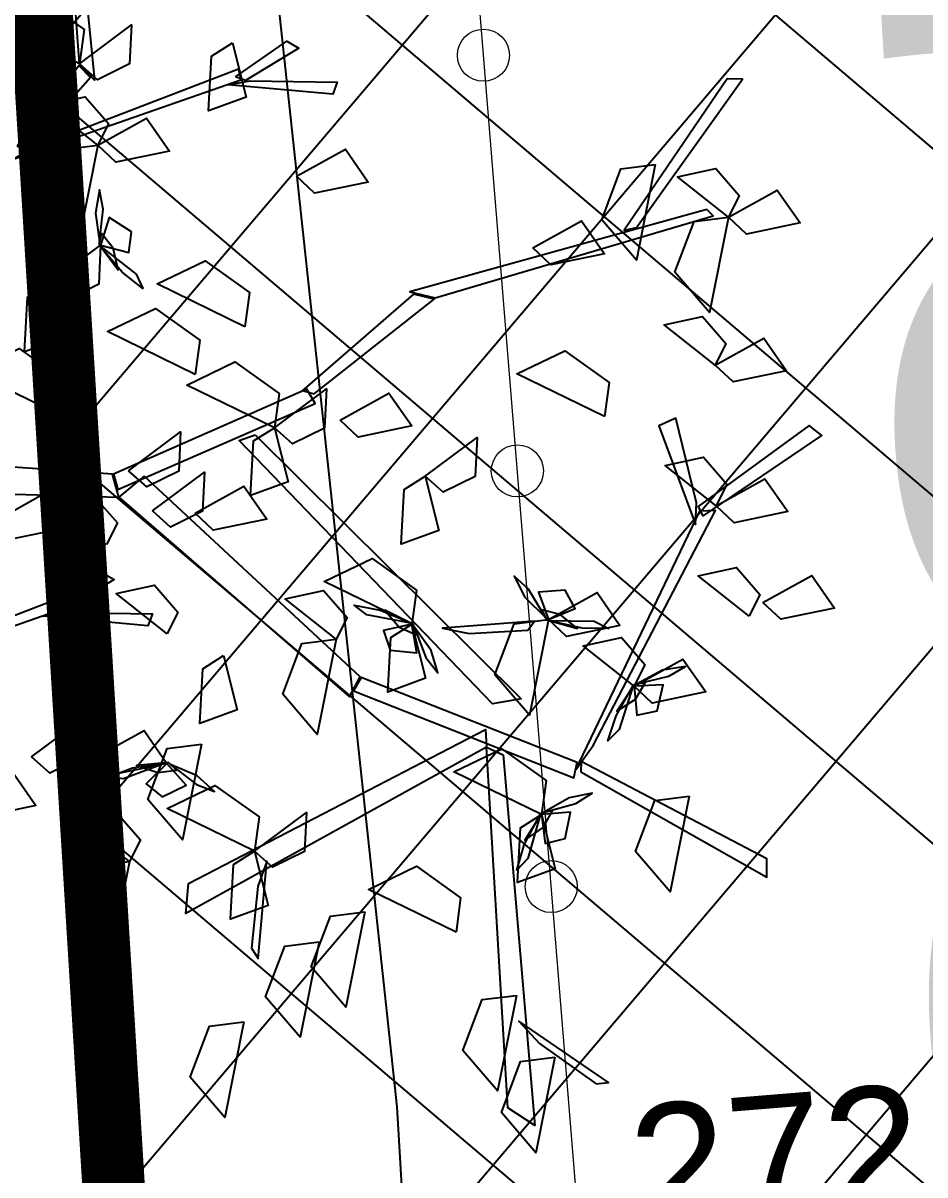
# Model space of a CAD drawing. Header units: metres. Extents: x 1851758 to 1852050, y 5187822 to 5188223.
# Drawn here: x 1851980.007 to 1851982.171, y 5187907.097 to 5187909.859 of the extents above; entities that cross this region are included whole.
import ezdxf
from ezdxf.enums import TextEntityAlignment as Align

# ---------------------------------------------------------------- set-up
doc = ezdxf.new("R2010")
doc.units = ezdxf.units.M
doc.header["$LTSCALE"] = 2.5
doc.header["$PDMODE"] = 35
doc.header["$PDSIZE"] = 0.03
doc.linetypes.add('L5', pattern=[1.15, 0.8, -0.175, 0, -0.175])
doc.layers.get('0').update_dxf_attribs({"linetype": 'CONTINUOUS', "lineweight": 30})
doc.layers.add('N', color=1, linetype='CONTINUOUS', plot=False)
doc.layers.add('PRO_PAR_CONT_DA', color=40, linetype='CONTINUOUS', plot=False)
for name, color, linetype, lineweight in [('PAR', 11, 'L5', 30), ('PAR_COT', 150, 'CONTINUOUS', 20), ('PRO_DEMOL_CLO_LEG', 7, 'CONTINUOUS', 15), ('PRO_DEMOL_P', 7, 'CONTINUOUS', 50), ('PRO_PAR_SURF', 157, 'CONTINUOUS', 20), ('VOI_NOM', 170, 'CONTINUOUS', 40), ('Z', 7, 'CONTINUOUS', 9)]:
    doc.layers.add(name, color=color, linetype=linetype, lineweight=lineweight)
for name, color, linetype in [('PFM_VRD ET 2D', 7, 'CONTINUOUS'), ('PRO_PAR_SER', 70, 'L5'), ('PRO_VOI_VEG', 81, 'CONTINUOUS')]:
    doc.layers.add(name, color=color, linetype=linetype)
doc.styles.add('_ECRITURE_GRAS', font='NEWSGOTB.TTF')
doc.styles.add('SIMPLEX', font='SIMPLEX.SHX', dxfattribs={"oblique": 27})
doc.styles.get("Standard").update_dxf_attribs({"font": 'arial.ttf'})

# ---------------------------------------------------------------- blocks, each defined once
blk = doc.blocks.new('TCPOINT')
blk.add_point((0, 0))
at = {"layer": 'N'}
blk.add_attdef('MAT', (0.2, 0.2), '', height=0.34, dxfattribs=at)
at = {"layer": 'Z', "style": 'SIMPLEX'}
blk.add_attdef('ALT', (0.2, -0.54), '', height=0.34, dxfattribs=at)
blk = doc.blocks.new('CLOLEG')
blk.add_circle((0, 0), 0.0625)
blk = doc.blocks.new('arbre4')
at = {"layer": 'PRO_VOI_VEG', "color": 42, "linetype": 'ByBlock', "lineweight": -2, "extrusion": (-0.798146, 0.353014, 0.488205), "flags": 128}
for points, elevation in [([(0.5368, 2.0471), (1.3252, 3.4928), (1.3547, 3.3958), (0.4631, 1.8628), (0.5368, 2.0471)], 2.2142), ([(0.4609, 6.004), (1.2494, 7.4496), (1.2789, 7.3526), (0.3872, 5.8196), (0.4609, 6.004)], 1.3369)]:
    blk.add_lwpolyline(points, close=True, dxfattribs=dict(at, elevation=elevation))
at = {"layer": 'PRO_VOI_VEG', "color": 42, "linetype": 'ByBlock', "lineweight": -2, "extrusion": (0.123326, 0.805569, 0.579526), "elevation": 0.4072, "flags": 128}
blk.add_lwpolyline([(0.1341, 0.9159), (0.0441, 3.1302), (-0.0637, 3.0582), (-0.0278, 0.9055), (0.1341, 0.9159)], close=True, dxfattribs=at)
at = {"layer": 'PRO_VOI_VEG', "linetype": 'ByBlock', "lineweight": -2, "extrusion": (0.843665, 0.223353, 0.488205), "flags": 128}
for points, elevation in [([(-0.1897, 5.444), (-0.4522, 5.3383), (-0.5081, 5.7145), (-0.2471, 5.6566), (-0.1897, 5.444)], 0.9998), ([(-0.7234, 2.0725), (-0.9859, 1.9667), (-1.0417, 2.3429), (-0.7808, 2.2851), (-0.7234, 2.0725)], 0.5168), ([(-0.8503, 6.2345), (-1.1128, 6.1287), (-1.1687, 6.5049), (-0.9077, 6.4471), (-0.8503, 6.2345)], 1.4414), ([(-1.7636, 4.4768), (-2.026, 4.3711), (-2.0819, 4.7473), (-1.8209, 4.6894), (-1.7636, 4.4768)], 3.6562), ([(-1.6663, 5.3669), (-1.9288, 5.2612), (-1.9846, 5.6374), (-1.7237, 5.5795), (-1.6663, 5.3669)], 2.0649), ([(-2.6258, 6.1114), (-2.8883, 6.0057), (-2.9441, 6.3819), (-2.6832, 6.324), (-2.6258, 6.1114)], 4.0724), ([(-2.4655, 5.2636), (-2.728, 5.1579), (-2.7838, 5.5341), (-2.5229, 5.4763), (-2.4655, 5.2636)], 2.2495), ([(-3.1219, 7.2801), (-3.3844, 7.1744), (-3.4402, 7.5506), (-3.1793, 7.4927), (-3.1219, 7.2801)], 1.9832), ([(-3.5987, 5.0186), (-3.8612, 4.9129), (-3.9171, 5.2891), (-3.6561, 5.2312), (-3.5987, 5.0186)], 2.6876), ([(-3.4152, 5.6727), (-3.6777, 5.567), (-3.7335, 5.9432), (-3.4726, 5.8853), (-3.4152, 5.6727)], 0.5909), ([(-4.0553, 5.725), (-4.3178, 5.6192), (-4.3737, 5.9954), (-4.1127, 5.9376), (-4.0553, 5.725)], 1.4249), ([(-4.2579, 6.596), (-4.5204, 6.4903), (-4.5763, 6.8665), (-4.3153, 6.8086), (-4.2579, 6.596)], 2.6498), ([(-4.537, 6.513), (-4.7995, 6.4072), (-4.8554, 6.7834), (-4.5944, 6.7256), (-4.537, 6.513)], 3.3545), ([(-4.1268, 5.5788), (-4.3893, 5.4731), (-4.4452, 5.8493), (-4.1842, 5.7914), (-4.1268, 5.5788)], 0.7589)]:
    blk.add_lwpolyline(points, close=True, dxfattribs=dict(at, elevation=elevation))
at = {"layer": 'PRO_VOI_VEG', "linetype": 'ByBlock', "lineweight": -2, "extrusion": (0.372929, 2.33265e-10, 0.92786), "elevation": 3.1369, "flags": 128}
blk.add_lwpolyline([(-1.1918, 1.1054), (-0.7838, 0.8607), (-1.0189, 0.7545), (-1.2229, 0.9299), (-1.1918, 1.1054)], close=True, dxfattribs=at)
at = {"layer": 'PRO_VOI_VEG', "linetype": 'ByBlock', "lineweight": -2, "extrusion": (-2.5163e-10, -0.654654, 0.755929), "elevation": 6.5073, "flags": 128}
blk.add_lwpolyline([(-1.4892, 4.3476), (-1.3162, 4.0051), (-1.503, 4.0296), (-1.5708, 4.238), (-1.4892, 4.3476)], close=True, dxfattribs=at)
at = {"layer": 'PRO_VOI_VEG', "linetype": 'ByBlock', "lineweight": -2, "extrusion": (0.372929, -8.74769e-10, 0.92786), "elevation": 7.8909, "flags": 128}
blk.add_lwpolyline([(-1.3806, 1.2122), (-0.9725, 0.9675), (-1.2076, 0.8613), (-1.4116, 1.0368), (-1.3806, 1.2122)], close=True, dxfattribs=at)
at = {"layer": 'PRO_VOI_VEG', "linetype": 'ByBlock', "lineweight": -2, "extrusion": (9.90247e-10, -0.872729, 0.488205), "elevation": 5.043, "flags": 128}
blk.add_lwpolyline([(0.7712, 6.6051), (0.5088, 6.4994), (0.4529, 6.8756), (0.7139, 6.8177), (0.7712, 6.6051)], close=True, dxfattribs=at)
at = {"layer": 'PRO_VOI_VEG', "color": 42, "linetype": 'ByBlock', "lineweight": -2, "extrusion": (-0.89221, -0.02421, 0.450971), "flags": 128}
for points, elevation in [([(1.1483, 3.2196), (1.5663, 3.1308), (1.5398, 3.0075), (1.044, 3.198), (1.1483, 3.2196)], 2.5642), ([(2.2374, 7.0329), (2.6553, 6.9441), (2.6289, 6.8208), (2.1331, 7.0114), (2.2374, 7.0329)], 1.7248)]:
    blk.add_lwpolyline(points, close=True, dxfattribs=dict(at, elevation=elevation))
at = {"layer": 'PRO_VOI_VEG', "color": 42, "linetype": 'ByBlock', "lineweight": -2, "extrusion": (-0.900289, 0.398191, 0.175849), "flags": 128}
for points, elevation in [([(1.3252, 3.9299), (1.4947, 5.3399), (1.561, 5.2748), (1.3768, 3.9299), (1.3252, 3.9299)], 0.9752), ([(1.2494, 7.3821), (1.4189, 8.7921), (1.4852, 8.727), (1.301, 7.3821), (1.2494, 7.3821)], -1.1483)]:
    blk.add_lwpolyline(points, close=True, dxfattribs=dict(at, elevation=elevation))
at = {"layer": 'PRO_VOI_VEG', "color": 42, "linetype": 'ByBlock', "lineweight": -2, "extrusion": (-0.888751, 0.393088, 0.235804), "elevation": -0.3147, "flags": 128}
blk.add_lwpolyline([(0.3872, 6.1157), (0.5272, 8.0824), (0.6009, 7.9435), (0.4314, 6.0409), (0.3872, 6.1157)], close=True, dxfattribs=at)
at = {"layer": 'PRO_VOI_VEG', "linetype": 'ByBlock', "lineweight": -2, "extrusion": (-0.095442, 0.360509, 0.92786), "flags": 128}
for points, elevation in [([(2.3097, 3.6916), (2.7178, 3.4468), (2.4827, 3.3406), (2.2787, 3.5161), (2.3097, 3.6916)], 6.8952), ([(-1.0053, 3.759), (-0.5972, 3.5143), (-0.8323, 3.4081), (-1.0363, 3.5836), (-1.0053, 3.759)], 4.6237), ([(1.8811, 4.0209), (2.2892, 3.7762), (2.0541, 3.67), (1.8501, 3.8455), (1.8811, 4.0209)], 6.3717), ([(3.2103, 3.6444), (3.6184, 3.3997), (3.3833, 3.2935), (3.1793, 3.469), (3.2103, 3.6444)], 6.0132), ([(2.956, 4.2829), (3.3641, 4.0382), (3.129, 3.932), (2.9249, 4.1074), (2.956, 4.2829)], 6.3648), ([(1.6, 4.094), (2.0081, 3.8493), (1.773, 3.7431), (1.569, 3.9185), (1.6, 4.094)], 4.489), ([(2.8862, 3.6731), (3.2943, 3.4284), (3.0592, 3.3222), (2.8552, 3.4976), (2.8862, 3.6731)], 4.1703), ([(3.4912, 4.3702), (3.8993, 4.1255), (3.6642, 4.0193), (3.4601, 4.1948), (3.4912, 4.3702)], 4.378), ([(3.8302, 4.4487), (4.2382, 4.204), (4.0032, 4.0978), (3.7991, 4.2733), (3.8302, 4.4487)], 4.3465), ([(1.8234, 4.4791), (2.2315, 4.2344), (1.9964, 4.1282), (1.7923, 4.3036), (1.8234, 4.4791)], 2.7729), ([(2.837, 5.3739), (3.245, 5.1292), (3.01, 5.023), (2.8059, 5.1984), (2.837, 5.3739)], 3.9746), ([(-0.0958, 6.0943), (0.3123, 5.8496), (0.0772, 5.7434), (-0.1268, 5.9188), (-0.0958, 6.0943)], 3.6851), ([(0.252, 6.3324), (0.6601, 6.0877), (0.425, 5.9815), (0.221, 6.1569), (0.252, 6.3324)], 3.5894)]:
    blk.add_lwpolyline(points, close=True, dxfattribs=dict(at, elevation=elevation))
at = {"layer": 'PRO_VOI_VEG', "linetype": 'ByBlock', "lineweight": -2, "extrusion": (0.632852, 0.167542, 0.755929), "flags": 128}
for points, elevation in [([(-1.2153, 6.1317), (-1.0423, 5.7892), (-1.2291, 5.8137), (-1.2969, 6.0221), (-1.2153, 6.1317)], 5.812), ([(-0.8538, 5.1759), (-0.6808, 4.8334), (-0.8676, 4.8579), (-0.9354, 5.0663), (-0.8538, 5.1759)], 2.4484), ([(-1.7636, 2.9664), (-1.5906, 2.6238), (-1.7773, 2.6484), (-1.8451, 2.8568), (-1.7636, 2.9664)], 4.9608), ([(-1.3605, 2.6479), (-1.1875, 2.3054), (-1.3742, 2.3299), (-1.442, 2.5383), (-1.3605, 2.6479)], 1.0322), ([(-2.1246, 6.0027), (-1.9516, 5.6602), (-2.1383, 5.6847), (-2.2061, 5.8931), (-2.1246, 6.0027)], 4.4873), ([(-3.4152, 5.7263), (-3.2422, 5.3838), (-3.4289, 5.4083), (-3.4967, 5.6167), (-3.4152, 5.7263)], 3.1695), ([(-4.0553, 4.899), (-3.8824, 4.5565), (-4.0691, 4.5811), (-4.1369, 4.7894), (-4.0553, 4.899)], 3.2871), ([(-4.2579, 4.4124), (-4.0849, 4.0699), (-4.2716, 4.0944), (-4.3394, 4.3028), (-4.2579, 4.4124)], 3.7085), ([(-4.0434, 7.2457), (-3.8704, 6.9032), (-4.0572, 6.9277), (-4.125, 7.1361), (-4.0434, 7.2457)], 5.1543), ([(-4.537, 4.9837), (-4.364, 4.6412), (-4.5507, 4.6658), (-4.6185, 4.8741), (-4.537, 4.9837)], 5.3697)]:
    blk.add_lwpolyline(points, close=True, dxfattribs=dict(at, elevation=elevation))
at = {"layer": 'PRO_VOI_VEG', "linetype": 'ByBlock', "lineweight": -2, "extrusion": (4.78427e-09, -0.654654, 0.755929), "elevation": 6.6466, "flags": 128}
blk.add_lwpolyline([(0.7712, 4.1997), (0.9442, 3.8572), (0.7575, 3.8818), (0.6897, 4.0901), (0.7712, 4.1997)], close=True, dxfattribs=at)
at = {"layer": 'PRO_VOI_VEG', "color": 6, "linetype": 'ByBlock', "lineweight": -2, "extrusion": (-0.960342, -0.224855, 0.164872), "elevation": 2.9071, "flags": 128}
blk.add_lwpolyline([(1.2254, 5.9975), (1.0034, 5.8906), (0.9329, 6.0699), (1.0588, 6.124), (1.2254, 5.9975)], close=True, dxfattribs=at)
at = {"layer": 'PRO_VOI_VEG', "color": 42, "linetype": 'ByBlock', "lineweight": -2, "extrusion": (-0.853501, 0.377497, 0.359211), "elevation": 0.7196, "flags": 128}
blk.add_lwpolyline([(0.5272, 8.0527), (0.1072, 10.5556), (0.1514, 10.5556), (0.623, 7.9194), (0.5272, 8.0527)], close=True, dxfattribs=at)
at = {"layer": 'PRO_VOI_VEG', "linetype": 'ByBlock', "lineweight": -2, "extrusion": (-4.92672e-09, -0.654654, 0.755929), "elevation": 6.7802, "flags": 128}
blk.add_lwpolyline([(1.818, 4.0455), (1.991, 3.703), (1.8042, 3.7275), (1.7365, 3.9359), (1.818, 4.0455)], close=True, dxfattribs=at)
at = {"layer": 'PRO_VOI_VEG', "color": 6, "linetype": 'ByBlock', "lineweight": -2, "extrusion": (0.691544, -0.703267, 0.164872), "elevation": 2.9047, "flags": 128}
blk.add_lwpolyline([(-0.3312, 7.1829), (-0.5532, 7.076), (-0.6237, 7.2553), (-0.4979, 7.3094), (-0.3312, 7.1829)], close=True, dxfattribs=at)
at = {"layer": 'PRO_VOI_VEG', "color": 6, "linetype": 'ByBlock', "lineweight": -2, "extrusion": (-0.401921, 0.908201, 0.116747), "elevation": -0.7955, "flags": 128}
blk.add_lwpolyline([(-0.2899, 7.7088), (-0.1384, 7.9343), (-0.2419, 8.1488), (-0.3306, 7.9948), (-0.2899, 7.7088)], close=True, dxfattribs=at)
at = {"layer": 'PRO_VOI_VEG', "color": 6, "linetype": 'ByBlock', "lineweight": -2, "extrusion": (0.353183, -0.798071, 0.488205), "elevation": 5.1648, "flags": 128}
blk.add_lwpolyline([(0.2825, 5.7613), (0.1901, 5.5471), (0.2715, 5.4303), (0.3824, 5.5617), (0.2825, 5.7613)], close=True, dxfattribs=at)
at = {"layer": 'PRO_VOI_VEG', "color": 6, "linetype": 'ByBlock', "lineweight": -2, "extrusion": (-0.120391, -0.981089, 0.151559), "elevation": 2.4311, "flags": 128}
blk.add_lwpolyline([(1.1285, 7.2535), (1.2856, 7.2074), (1.376, 7.3632), (1.264, 7.4458), (1.1285, 7.2535)], close=True, dxfattribs=at)
at = {"layer": 'PRO_VOI_VEG', "color": 6, "linetype": 'ByBlock', "lineweight": -2, "extrusion": (0.984735, -0.129102, 0.116747), "elevation": -0.5707, "flags": 128}
blk.add_lwpolyline([(-1.8163, 6.5056), (-1.6647, 6.731), (-1.7683, 6.9455), (-1.857, 6.7915), (-1.8163, 6.5056)], close=True, dxfattribs=at)
at = {"layer": 'PRO_VOI_VEG', "color": 42, "linetype": 'ByBlock', "lineweight": -2, "extrusion": (0.715812, 0.230111, 0.659289), "elevation": 1.31, "flags": 128}
blk.add_lwpolyline([(-1.3064, 2.5579), (-1.9997, 4.5127), (-2.081, 4.4029), (-1.4555, 2.4808), (-1.3064, 2.5579)], close=True, dxfattribs=at)
at = {"layer": 'PRO_VOI_VEG', "color": 42, "linetype": 'ByBlock', "lineweight": -2, "extrusion": (0.117148, 0.690201, 0.714072), "elevation": 0.9423, "flags": 128}
for points in [[(-0.0158, 2.9868), (-0.5345, 4.2377), (-0.5974, 4.1723), (-0.0875, 2.9468), (-0.0158, 2.9868)], [(-0.3516, 3.8619), (0.7588, 5.8409), (0.7985, 5.6534), (-0.3165, 3.7606), (-0.3516, 3.8619)]]:
    blk.add_lwpolyline(points, close=True, dxfattribs=at)
at = {"layer": 'PRO_VOI_VEG', "linetype": 'ByBlock', "lineweight": -2, "extrusion": (0.372929, -1.31215e-09, 0.92786), "flags": 128}
for points, elevation in [([(-1.8552, 2.7885), (-1.4471, 2.5438), (-1.6822, 2.4376), (-1.8862, 2.6131), (-1.8552, 2.7885)], 7.7453), ([(-2.0174, 3.74), (-1.6094, 3.4953), (-1.8444, 3.3891), (-2.0485, 3.5645), (-2.0174, 3.74)], 3.9482)]:
    blk.add_lwpolyline(points, close=True, dxfattribs=dict(at, elevation=elevation))
at = {"layer": 'PRO_VOI_VEG', "color": 6, "linetype": 'ByBlock', "lineweight": -2, "extrusion": (-0.865324, 0.113447, 0.488205), "elevation": 4.2767, "flags": 128}
blk.add_lwpolyline([(1.8089, 4.9189), (1.7165, 4.7047), (1.7978, 4.5879), (1.9088, 4.7193), (1.8089, 4.9189)], close=True, dxfattribs=at)
at = {"layer": 'PRO_VOI_VEG', "linetype": 'ByBlock', "lineweight": -2, "extrusion": (-2.51659e-10, -0.654654, 0.755929), "elevation": 4.1288, "flags": 128}
blk.add_lwpolyline([(-0.1438, 1.5758), (0.0292, 1.2333), (-0.1576, 1.2578), (-0.2253, 1.4662), (-0.1438, 1.5758)], close=True, dxfattribs=at)
at = {"layer": 'PRO_VOI_VEG', "color": 6, "linetype": 'ByBlock', "lineweight": -2, "extrusion": (-0.77532, 0.613114, 0.151559), "elevation": 1.1712, "flags": 128}
blk.add_lwpolyline([(2.252, 6.2642), (2.4091, 6.2181), (2.4995, 6.3739), (2.3875, 6.4566), (2.252, 6.2642)], close=True, dxfattribs=at)
at = {"layer": 'PRO_VOI_VEG', "linetype": 'ByBlock', "lineweight": -2, "extrusion": (1.09031e-10, -0.654654, 0.755929), "elevation": 6.9341, "flags": 128}
blk.add_lwpolyline([(-0.342, 3.8678), (-0.169, 3.5253), (-0.3558, 3.5498), (-0.4236, 3.7582), (-0.342, 3.8678)], close=True, dxfattribs=at)
at = {"layer": 'PRO_VOI_VEG', "color": 42, "linetype": 'ByBlock', "lineweight": -2, "extrusion": (0.467607, -0.569947, 0.67565), "elevation": 4.1436, "flags": 128}
blk.add_lwpolyline([(-3.2067, 2.3733), (-2.8223, 4.7475), (-2.7247, 4.5887), (-3.1414, 2.2936), (-3.2067, 2.3733)], close=True, dxfattribs=at)
at = {"layer": 'PRO_VOI_VEG', "linetype": 'ByBlock', "lineweight": -2, "extrusion": (0.372929, 1.77868e-09, 0.92786), "elevation": 3.2759, "flags": 128}
blk.add_lwpolyline([(-2.1056, 0.7597), (-1.6975, 0.515), (-1.9326, 0.4088), (-2.1366, 0.5843), (-2.1056, 0.7597)], close=True, dxfattribs=at)
at = {"layer": 'PRO_VOI_VEG', "linetype": 'ByBlock', "lineweight": -2, "extrusion": (9.9025e-10, -0.872729, 0.488205), "flags": 128}
for points, elevation in [([(-1.0531, 2.6869), (-1.3155, 2.5812), (-1.3714, 2.9574), (-1.1104, 2.8995), (-1.0531, 2.6869)], 3.7029), ([(0.0247, 2.5397), (-0.2377, 2.434), (-0.2936, 2.8102), (-0.0327, 2.7523), (0.0247, 2.5397)], 3.9661)]:
    blk.add_lwpolyline(points, close=True, dxfattribs=dict(at, elevation=elevation))
at = {"layer": 'PRO_VOI_VEG', "linetype": 'ByBlock', "lineweight": -2, "extrusion": (0.372929, 2.33267e-10, 0.92786), "elevation": 4.7025, "flags": 128}
blk.add_lwpolyline([(-2.2215, 1.8634), (-1.8134, 1.6187), (-2.0485, 1.5125), (-2.2525, 1.6879), (-2.2215, 1.8634)], close=True, dxfattribs=at)
at = {"layer": 'PRO_VOI_VEG', "linetype": 'ByBlock', "lineweight": -2, "extrusion": (-3.21725e-09, -0.872729, 0.488205), "flags": 128}
for points, elevation in [([(-1.9978, 3.4295), (-2.2603, 3.3238), (-2.3161, 3.7), (-2.0552, 3.6421), (-1.9978, 3.4295)], 4.2301), ([(-0.951, 2.6381), (-1.2135, 2.5324), (-1.2694, 2.9086), (-1.0084, 2.8507), (-0.951, 2.6381)], 4.7174)]:
    blk.add_lwpolyline(points, close=True, dxfattribs=dict(at, elevation=elevation))
at = {"layer": 'PRO_VOI_VEG', "color": 42, "linetype": 'ByBlock', "lineweight": -2, "extrusion": (0.64699, -0.584454, 0.489712), "elevation": 2.7052, "flags": 128}
blk.add_lwpolyline([(-2.9553, 5.3285), (-3.1179, 5.8389), (-3.1744, 5.874), (-2.9114, 5.0814), (-2.9553, 5.3285)], close=True, dxfattribs=at)
at = {"layer": 'PRO_VOI_VEG', "linetype": 'ByBlock', "lineweight": -2, "extrusion": (9.90251e-10, -0.872729, 0.488205), "flags": 128}
for points, elevation in [([(1.8787, 4.4069), (1.6162, 4.3012), (1.5604, 4.6774), (1.8213, 4.6196), (1.8787, 4.4069)], 4.8938), ([(-0.2458, 3.7736), (-0.5083, 3.6679), (-0.5642, 4.0441), (-0.3032, 3.9862), (-0.2458, 3.7736)], 5.4695)]:
    blk.add_lwpolyline(points, close=True, dxfattribs=dict(at, elevation=elevation))
at = {"layer": 'PRO_VOI_VEG', "linetype": 'ByBlock', "lineweight": -2, "extrusion": (-2.51652e-10, -0.654654, 0.755929), "elevation": 5.8288, "flags": 128}
blk.add_lwpolyline([(-1.9978, 2.3791), (-1.8248, 2.0365), (-2.0115, 2.0611), (-2.0793, 2.2695), (-1.9978, 2.3791)], close=True, dxfattribs=at)
at = {"layer": 'PRO_VOI_VEG', "linetype": 'ByBlock', "lineweight": -2, "extrusion": (-4.92671e-09, -0.654654, 0.755929), "flags": 128}
for points, elevation in [([(0.0247, 2.5212), (0.1977, 2.1787), (0.011, 2.2032), (-0.0568, 2.4116), (0.0247, 2.5212)], 6.3046), ([(-0.2458, 0.7992), (-0.0728, 0.4567), (-0.2596, 0.4813), (-0.3274, 0.6896), (-0.2458, 0.7992)], 5.4003)]:
    blk.add_lwpolyline(points, close=True, dxfattribs=dict(at, elevation=elevation))
at = {"layer": 'PRO_VOI_VEG', "color": 42, "linetype": 'ByBlock', "lineweight": -2, "extrusion": (-0.708702, 0.594292, 0.380209), "elevation": -0.1795, "flags": 128}
blk.add_lwpolyline([(1.7418, 4.0115), (1.9291, 5.8754), (1.8347, 5.7712), (1.6866, 3.9569), (1.7418, 4.0115)], close=True, dxfattribs=at)
at = {"layer": 'PRO_VOI_VEG', "linetype": 'ByBlock', "lineweight": -2, "extrusion": (0.372929, 1.77869e-09, 0.92786), "elevation": 3.9185, "flags": 128}
blk.add_lwpolyline([(-2.8291, 2.5999), (-2.4211, 2.3552), (-2.6561, 2.249), (-2.8602, 2.4245), (-2.8291, 2.5999)], close=True, dxfattribs=at)
at = {"layer": 'PRO_VOI_VEG', "color": 42, "linetype": 'ByBlock', "lineweight": -2, "extrusion": (0.61949, 0.103981, 0.778087), "elevation": 2.2461, "flags": 128}
for points in [[(-2.2906, 3.9436), (-3.2312, 4.7621), (-3.2626, 4.6739), (-2.3395, 3.8728), (-2.2906, 3.9436)], [(-2.9243, 4.5299), (-2.6846, 6.8004), (-2.5776, 6.6586), (-2.8544, 4.4601), (-2.9243, 4.5299)]]:
    blk.add_lwpolyline(points, close=True, dxfattribs=at)
at = {"layer": 'PRO_VOI_VEG', "linetype": 'ByBlock', "lineweight": -2, "extrusion": (0.372929, 2.33268e-10, 0.92786), "elevation": 2.9444, "flags": 128}
blk.add_lwpolyline([(-2.9622, 3.8098), (-2.5541, 3.565), (-2.7892, 3.4588), (-2.9932, 3.6343), (-2.9622, 3.8098)], close=True, dxfattribs=at)
at = {"layer": 'PRO_VOI_VEG', "color": 6, "linetype": 'ByBlock', "lineweight": -2, "extrusion": (-0.937099, 0.307673, 0.164872), "elevation": 0.7776, "flags": 128}
blk.add_lwpolyline([(2.9866, 4.5535), (2.7646, 4.4466), (2.6941, 4.6259), (2.82, 4.6801), (2.9866, 4.5535)], close=True, dxfattribs=at)
at = {"layer": 'PRO_VOI_VEG', "color": 6, "linetype": 'ByBlock', "lineweight": -2, "extrusion": (-0.67993, 0.547131, 0.488205), "elevation": 1.3471, "flags": 128}
blk.add_lwpolyline([(2.8004, 4.5235), (2.7079, 4.3093), (2.7893, 4.1925), (2.9002, 4.3239), (2.8004, 4.5235)], close=True, dxfattribs=at)
at = {"layer": 'PRO_VOI_VEG', "color": 6, "linetype": 'ByBlock', "lineweight": -2, "extrusion": (0.773757, -0.622632, 0.116747), "elevation": 1.5696, "flags": 128}
blk.add_lwpolyline([(-2.8077, 4.4665), (-2.6562, 4.6919), (-2.7597, 4.9064), (-2.8484, 4.7524), (-2.8077, 4.4665)], close=True, dxfattribs=at)
at = {"layer": 'PRO_VOI_VEG', "color": 6, "linetype": 'ByBlock', "lineweight": -2, "extrusion": (-0.343079, 0.926999, 0.151559), "elevation": -1.6061, "flags": 128}
blk.add_lwpolyline([(1.8903, 4.894), (2.0475, 4.8479), (2.1378, 5.0037), (2.0259, 5.0864), (1.8903, 4.894)], close=True, dxfattribs=at)
at = {"layer": 'PRO_VOI_VEG', "color": 42, "linetype": 'ByBlock', "lineweight": -2, "extrusion": (-0.69055, 0.517001, 0.505816), "elevation": 0.7271, "flags": 128}
for points in [[(2.0587, 5.7834), (2.9491, 7.8955), (2.9065, 7.9111), (1.9406, 5.6968), (2.0587, 5.7834)], [(2.6735, 7.3969), (2.7007, 9.1258), (2.6383, 9.0488), (2.6323, 7.3121), (2.6735, 7.3969)]]:
    blk.add_lwpolyline(points, close=True, dxfattribs=at)
at = {"layer": 'PRO_VOI_VEG', "color": 42, "linetype": 'ByBlock', "lineweight": -2, "extrusion": (0.124848, 0.849428, 0.512724), "elevation": -0.4391, "flags": 128}
blk.add_lwpolyline([(0.5482, 5.5351), (0.5064, 6.0797), (0.4602, 6.1345), (0.5351, 5.2847), (0.5482, 5.5351)], close=True, dxfattribs=at)
at = {"layer": 'PRO_VOI_VEG', "linetype": 'ByBlock', "lineweight": -2, "extrusion": (0.372929, 1.77872e-09, 0.92786), "elevation": 5.0784, "flags": 128}
blk.add_lwpolyline([(-3.4013, 4.0843), (-2.9932, 3.8396), (-3.2283, 3.7334), (-3.4323, 3.9089), (-3.4013, 4.0843)], close=True, dxfattribs=at)
at = {"layer": 'PRO_VOI_VEG', "color": 42, "linetype": 'ByBlock', "lineweight": -2, "extrusion": (0.750363, 0.284537, 0.596652), "elevation": 0.241, "flags": 128}
blk.add_lwpolyline([(-2.0561, 6.994), (-2.2266, 7.4737), (-2.2837, 7.5056), (-2.0083, 6.7608), (-2.0561, 6.994)], close=True, dxfattribs=at)
at = {"layer": 'PRO_VOI_VEG', "linetype": 'ByBlock', "lineweight": -2, "extrusion": (9.90252e-10, -0.872729, 0.488205), "elevation": 5.2168, "flags": 128}
blk.add_lwpolyline([(-1.8958, 2.3588), (-2.1583, 2.2531), (-2.2141, 2.6293), (-1.9532, 2.5714), (-1.8958, 2.3588)], close=True, dxfattribs=at)
at = {"layer": 'PRO_VOI_VEG', "color": 6, "linetype": 'ByBlock', "lineweight": -2, "extrusion": (-0.395699, -0.90346, 0.164872), "elevation": 4.5799, "flags": 128}
blk.add_lwpolyline([(-0.37, 3.9179), (-0.592, 3.811), (-0.6625, 3.9903), (-0.5366, 4.0445), (-0.37, 3.9179)], close=True, dxfattribs=at)
at = {"layer": 'PRO_VOI_VEG', "color": 6, "linetype": 'ByBlock', "lineweight": -2, "extrusion": (0.693632, 0.710806, 0.116747), "elevation": -3.1887, "flags": 128}
blk.add_lwpolyline([(-1.0261, 5.0258), (-0.8745, 5.2513), (-0.978, 5.4657), (-1.0667, 5.3117), (-1.0261, 5.0258)], close=True, dxfattribs=at)
at = {"layer": 'PRO_VOI_VEG', "color": 6, "linetype": 'ByBlock', "lineweight": -2, "extrusion": (0.497589, -0.85407, 0.151559), "elevation": 3.5984, "flags": 128}
blk.add_lwpolyline([(-2.5704, 6.8441), (-2.4133, 6.798), (-2.3229, 6.9538), (-2.4349, 7.0364), (-2.5704, 6.8441)], close=True, dxfattribs=at)
at = {"layer": 'PRO_VOI_VEG', "color": 6, "linetype": 'ByBlock', "lineweight": -2, "extrusion": (-0.609521, -0.624612, 0.488205), "elevation": 5.5284, "flags": 128}
blk.add_lwpolyline([(1.0187, 2.1845), (0.9263, 1.9703), (1.0076, 1.8535), (1.1185, 1.9849), (1.0187, 2.1845)], close=True, dxfattribs=at)
at = {"layer": 'PRO_VOI_VEG', "color": 6, "linetype": 'ByBlock', "lineweight": -2, "extrusion": (-0.955509, -0.253047, 0.151559), "elevation": 3.3624, "flags": 128}
blk.add_lwpolyline([(2.8191, 4.1322), (2.9762, 4.0861), (3.0665, 4.2419), (2.9546, 4.3245), (2.8191, 4.1322)], close=True, dxfattribs=at)
at = {"layer": 'PRO_VOI_VEG', "linetype": 'ByBlock', "lineweight": -2, "extrusion": (0.372929, -1.31216e-09, 0.92786), "elevation": 5.7831, "flags": 128}
blk.add_lwpolyline([(-3.8049, 2.3312), (-3.3969, 2.0864), (-3.6319, 1.9802), (-3.836, 2.1557), (-3.8049, 2.3312)], close=True, dxfattribs=at)
at = {"layer": 'PRO_VOI_VEG', "color": 6, "linetype": 'ByBlock', "lineweight": -2, "extrusion": (-0.869419, 0.480084, 0.116747), "elevation": 0.026, "flags": 128}
blk.add_lwpolyline([(3.5089, 7.3829), (3.6604, 7.6084), (3.5569, 7.8228), (3.4682, 7.6689), (3.5089, 7.3829)], close=True, dxfattribs=at)
at = {"layer": 'PRO_VOI_VEG', "color": 6, "linetype": 'ByBlock', "lineweight": -2, "extrusion": (0.763992, -0.421868, 0.488205), "elevation": 4.3083, "flags": 128}
blk.add_lwpolyline([(-3.5163, 5.9794), (-3.6087, 5.7653), (-3.5273, 5.6484), (-3.4164, 5.7799), (-3.5163, 5.9794)], close=True, dxfattribs=at)
at = {"layer": 'PRO_VOI_VEG', "color": 6, "linetype": 'ByBlock', "lineweight": -2, "extrusion": (0.976083, -0.141702, 0.164872), "elevation": 0.7578, "flags": 128}
blk.add_lwpolyline([(-3.5849, 7.3108), (-3.8069, 7.2039), (-3.8774, 7.3832), (-3.7515, 7.4374), (-3.5849, 7.3108)], close=True, dxfattribs=at)
at = {"layer": 'PRO_VOI_VEG', "color": 42, "linetype": 'ByBlock', "lineweight": -2, "extrusion": (-0.337138, 0.359844, 0.869971), "elevation": 3.3126, "flags": 128}
blk.add_lwpolyline([(3.6593, 3.7129), (3.3029, 5.115), (3.2496, 5.0518), (3.6795, 3.5442), (3.6593, 3.7129)], close=True, dxfattribs=at)
at = {"layer": 'PRO_VOI_VEG', "color": 42, "linetype": 'ByBlock', "lineweight": -2, "extrusion": (0.777245, 0.333464, 0.533566), "elevation": -0.0008, "flags": 128}
blk.add_lwpolyline([(-2.6382, 5.5886), (-3.2152, 7.1795), (-3.2534, 7.0318), (-2.663, 5.5072), (-2.6382, 5.5886)], close=True, dxfattribs=at)
at = {"layer": 'PRO_VOI_VEG', "color": 6, "linetype": 'ByBlock', "lineweight": -2, "extrusion": (-0.424212, -0.890428, 0.164872), "elevation": 4.868, "flags": 128}
blk.add_lwpolyline([(0.4922, 4.5123), (0.2702, 4.4054), (0.1997, 4.5847), (0.3256, 4.6389), (0.4922, 4.5123)], close=True, dxfattribs=at)
at = {"layer": 'PRO_VOI_VEG', "color": 6, "linetype": 'ByBlock', "lineweight": -2, "extrusion": (0.715872, 0.688402, 0.116747), "elevation": -2.9858, "flags": 128}
blk.add_lwpolyline([(-1.8985, 5.6401), (-1.7469, 5.8656), (-1.8505, 6.08), (-1.9392, 5.9261), (-1.8985, 5.6401)], close=True, dxfattribs=at)
at = {"layer": 'PRO_VOI_VEG', "color": 6, "linetype": 'ByBlock', "lineweight": -2, "extrusion": (-0.629064, -0.604925, 0.488205), "elevation": 5.7246, "flags": 128}
blk.add_lwpolyline([(1.8911, 2.801), (1.7987, 2.5868), (1.88, 2.47), (1.991, 2.6014), (1.8911, 2.801)], close=True, dxfattribs=at)
at = {"layer": 'PRO_VOI_VEG', "color": 6, "linetype": 'ByBlock', "lineweight": -2, "extrusion": (-0.963068, -0.222551, 0.151559), "elevation": 2.9058, "flags": 128}
blk.add_lwpolyline([(3.5014, 4.8434), (3.6585, 4.7973), (3.7488, 4.9531), (3.6369, 5.0358), (3.5014, 4.8434)], close=True, dxfattribs=at)
at = {"layer": 'PRO_VOI_VEG', "color": 42, "linetype": 'ByBlock', "lineweight": -2, "extrusion": (0.11427, 0.52295, 0.844669), "elevation": 2.2674, "flags": 128}
blk.add_lwpolyline([(-0.4699, 6.4342), (-0.8545, 6.2418), (-0.8043, 6.1529), (-0.3651, 6.448), (-0.4699, 6.4342)], close=True, dxfattribs=at)
at = {"layer": 'PRO_VOI_VEG', "color": 42, "linetype": 'ByBlock', "lineweight": -2, "extrusion": (-0.429529, 0.712039, 0.555433), "elevation": 0.1677, "flags": 128}
blk.add_lwpolyline([(2.6312, 6.333), (2.6314, 7.5727), (2.5584, 7.5319), (2.5804, 6.3444), (2.6312, 6.333)], close=True, dxfattribs=at)

msp = doc.modelspace()

# ---------------------------------------------------------------- hatches: boundary and pattern name
at = {"layer": 'PRO_PAR_SER', "linetype": 'Continuous'}
h = msp.add_hatch(dxfattribs=at)
h.set_pattern_fill('ANSI37', color=5, scale=0.2)
h.set_pattern_definition([(49.6408, (1851854.909, 5187836.0582), (-0.4838697, 0.4112117), []), (139.6408, (1851854.909, 5187836.0582), (-0.4112117, -0.4838697), [])])
h.paths.add_polyline_path([(1851981.4866, 5187886.528), (1851987.4718, 5187886.9522), (1851983.7862, 5187946.9343), (1851977.7933, 5187946.6346)])

# ---------------------------------------------------------------- linework, layer by layer
at = {"layer": 'PAR', "flags": 128}
msp.add_lwpolyline([(1851981.4866, 5187886.528), (1851975.7811, 5187979.3829), (1851972.1349, 5187987.4578), (1851919.2761, 5188019.8607), (1851841.4458, 5188067.5715), (1851807.8975, 5188088.1369), (1851811.0333, 5188093.2522), (1851981.2055, 5187988.9351), (1851987.4718, 5187886.9522)], dxfattribs=at)
at = {"layer": 'PAR_COT', "color": 1, "const_width": 0.15, "flags": 128}
msp.add_lwpolyline([(1851863.5824, 5187878.1707), (1851863.4796, 5187879.0507), (1851857.7746, 5187927.8624), (1851856.5917, 5187937.9836), (1851927.7207, 5187943.0606), (1851977.7933, 5187946.6346), (1851981.3715, 5187888.4018)], dxfattribs=at)
at = {"layer": 'PFM_VRD ET 2D', "flags": 128}
msp.add_lwpolyline([(1851981.5443, 5187893.2422), (1851981.368, 5187898.2044), (1851981.3313, 5187902.9189), (1851981.3233, 5187903.0532), (1851980.9327, 5187906.7882), (1851980.905, 5187907.2603), (1851980.5338, 5187910.7104), (1851980.4895, 5187910.7078), (1851980.066, 5187919.6991)], dxfattribs=at)
at = {"layer": 'PRO_DEMOL_CLO_LEG', "flags": 128}
msp.add_lwpolyline([(1851981.412, 5187903.0729), (1851981.3391, 5187906.994), (1851980.292, 5187919.8243), (1851978.6445, 5187934.8561), (1851977.9995, 5187940.6224)], dxfattribs=at)
at = {"layer": 'PRO_PAR_CONT_DA', "flags": 128}
msp.add_lwpolyline([(1851863.4796, 5187879.0507), (1851981.3715, 5187888.4018), (1851977.7933, 5187946.6346), (1851927.7207, 5187943.0606)], dxfattribs=at)
at = {"layer": 'PRO_PAR_SER', "color": 5, "flags": 128}
msp.add_lwpolyline([(1851981.4866, 5187886.528), (1851987.4718, 5187886.9522), (1851983.7862, 5187946.9343), (1851977.7933, 5187946.6346)], close=True, dxfattribs=at)
at = {"layer": 'PRO_PAR_SURF', "flags": 128}
for points in [[(1851977.7933, 5187946.6346), (1851981.4866, 5187886.528), (1851863.5824, 5187878.1707), (1851856.5917, 5187937.9836), (1851927.7207, 5187943.0606)], [(1851979.4592, 5187919.5236), (1851978.1813, 5187918.0657), (1851896.9596, 5187912.2309), (1851896.7804, 5187914.7245), (1851884.8113, 5187913.8647), (1851885.6711, 5187901.8955), (1851897.6403, 5187902.7554), (1851899.2249, 5187880.6971), (1851981.4866, 5187886.528)]]:
    msp.add_lwpolyline(points, close=True, dxfattribs=at)

# ---------------------------------------------------------------- block references
at = {"layer": 'PRO_DEMOL_CLO_LEG', "rotation": 94.66554147100938}
for p in [(1851981.1115, 5187909.7818), (1851981.1929, 5187908.7851), (1851981.2742, 5187907.7884)]:
    msp.add_blockref('CLOLEG', p, dxfattribs=at)
at = {"layer": 'PRO_DEMOL_P'}
ref = msp.add_blockref('TCPOINT', (1851981.3391, 5187906.994, 296.27), dxfattribs=dict(at, rotation=301.9002445867005))
ref.add_attrib('MAT', '272', (1851981.4768, 5187906.9619, 296.27), dxfattribs={"layer": 'N', "height": 0.3, "rotation": 4.6408})
ref.add_attrib('ALT', '296.27', dxfattribs={"layer": 'Z', "height": 0.3, "rotation": 271.0655, "style": 'SIMPLEX'}).set_placement((1851981.8067, 5187906.8608, 296.27), align=Align.TOP_LEFT)
at = {"layer": 'PRO_VOI_VEG', "xscale": 0.4999999999999999, "yscale": 0.4999999999999999, "zscale": 0.4999999999999999, "rotation": 93.0642484821692}
msp.add_blockref('arbre4', (1851979.5017, 5187908.8167), dxfattribs=at)

# ---------------------------------------------------------------- texts
at = {"layer": 'VOI_NOM', "style": '_ECRITURE_GRAS'}
msp.add_text("Chemin de l'Etang des Vavres", height=2, rotation=273.4175, dxfattribs=at).set_placement((1851980.6516, 5187933.5596))

doc.saveas('drawing.dxf')
